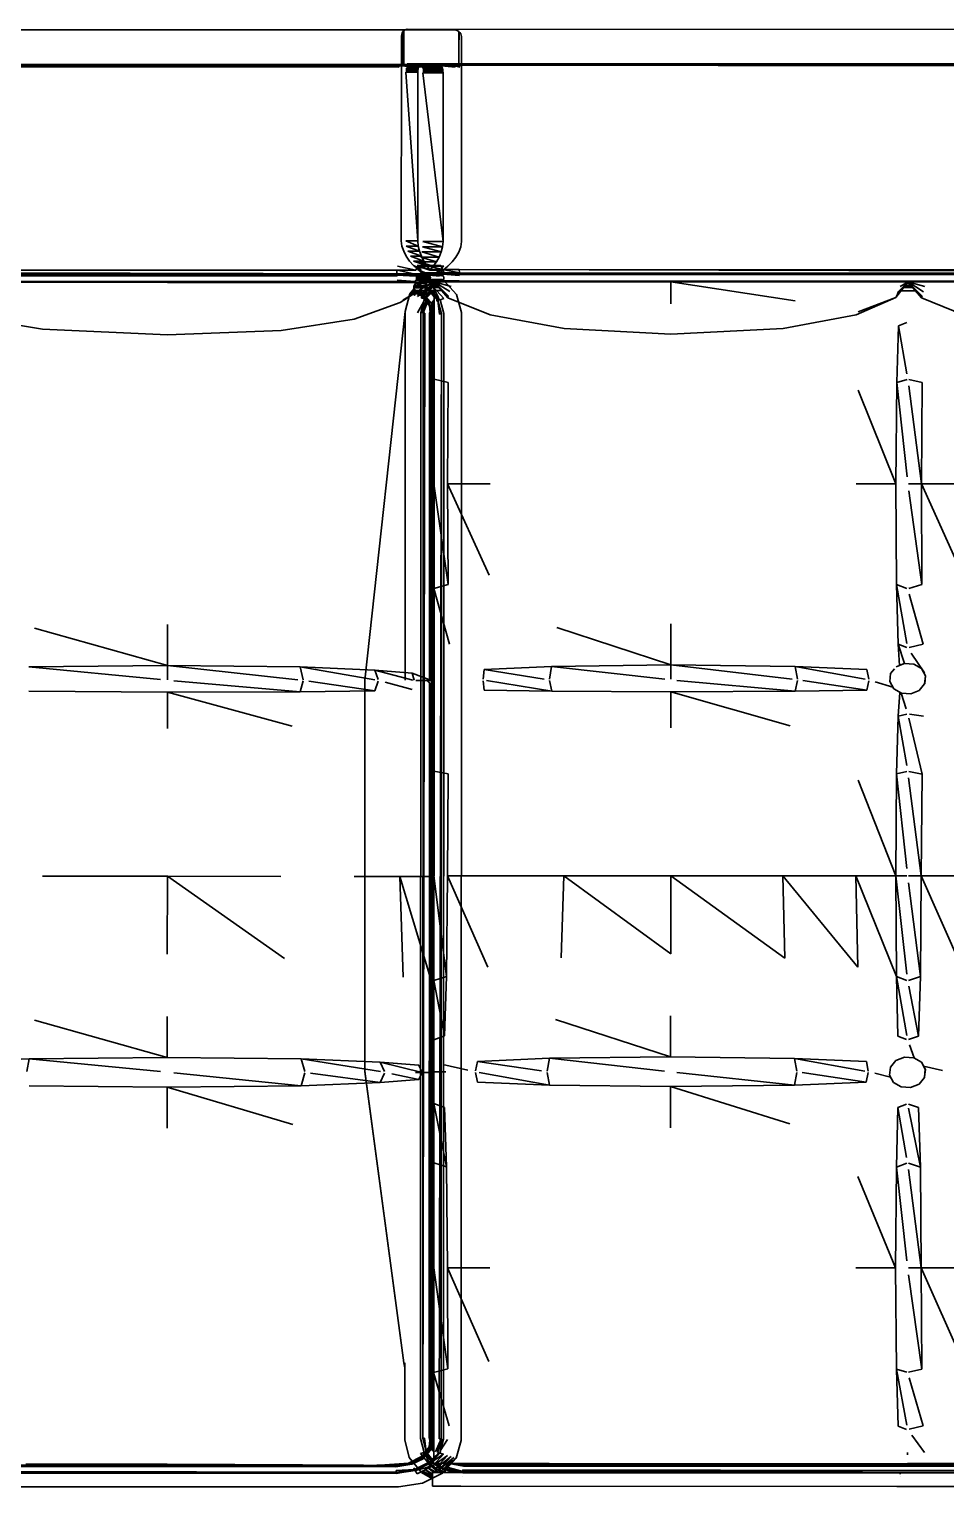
# Model space of a CAD drawing. Header units: millimetres. Extents: x 233224 to 234067, y -13631 to -11613.
# Drawn here: x 233702.5 to 233750, y -13145.6 to -13070.1 of the extents above; entities that cross this region are included whole.
import ezdxf

# ---------------------------------------------------------------- set-up
doc = ezdxf.new("R2010")
doc.units = ezdxf.units.MM
doc.header["$MEASUREMENT"] = 0
doc.layers.add('A_FLOR_PATT', color=7, linetype='Continuous')
doc.layers.add('A_FLOR_PATT_Pen_No__7', color=7, linetype='Continuous', lineweight=35)

# ---------------------------------------------------------------- blocks, each defined once
blk = doc.blocks.new('loca_2')
at = {"layer": 'A_FLOR_PATT_Pen_No__7', "linetype": 'Continuous'}
for p, q in [((-411.33, 560.89), (-419.08, 553.83)), ((-418.9, 553.59), (-411.33, 560.89)), ((-418.9, 553.59), (-411.23, 560.55)), ((-418.36, 552.87), (-411.23, 560.55)), ((-418.36, 552.87), (-410.94, 559.63)), ((-417.57, 551.76), (-410.94, 559.63)), ((-411.33, 560.89), (-402.12, 563.4)), ((182.34, 563.4), (-402.12, 563.4)), ((191.56, 560.89), (182.34, 563.4)), ((199.15, 553.97), (191.56, 560.89)), ((208.52, 558.62), (210.99, 560.55)), ((210.99, 560.55), (213.61, 562.05)), ((213.61, 562.05), (216.3, 563.02)), ((216.3, 563.02), (219.02, 563.4)), ((219.02, 563.4), (306.49, 563.4)), ((316.77, 563.4), (306.49, 563.4)), ((309.42, 562.53), (310, 559.54)), ((310, 561.95), (309.42, 562.53)), ((309.42, 560.07), (310, 559.54)), ((309.42, 560.07), (310, 552.77)), ((320.18, 562), (310, 561.95)), ((310, 561.95), (310, 559.54)), ((320.25, 561.95), (310, 561.95)), ((310, 559.54), (310, 552.77)), ((323.38, 563.4), (316.77, 563.4)), ((326.71, 562.1), (320.18, 562)), ((326.85, 561.95), (320.18, 562)), ((320.18, 562), (320.25, 561.95)), ((320.25, 561.95), (326.85, 561.95)), ((324.42, 563.4), (323.38, 563.4)), ((325.2, 563.36), (324.42, 563.4)), ((325.99, 563.21), (325.2, 563.36)), ((326.71, 562.97), (325.99, 563.21)), ((327.35, 562.53), (326.71, 562.97)), ((326.71, 562.1), (327.71, 562.14)), ((327.93, 561.95), (326.85, 561.95)), ((327.35, 562.53), (327.71, 562.14)), ((327.93, 561.95), (327.71, 562.14)), ((328.36, 561.08), (327.93, 561.95)), ((328.68, 560.02), (328.36, 561.08)), ((328.68, -562.24), (328.68, 560.02)), ((-424.32, 543.4), (-419.08, 553.83)), ((-418.9, 553.59), (-419.08, 553.83)), ((-418.36, 552.87), (-418.9, 553.59)), ((-417.57, 551.76), (-418.36, 552.87)), ((-417.57, 551.76), (-410.51, 558.19)), ((-416.53, 550.4), (-417.57, 551.76)), ((-416.53, 550.4), (-410.51, 558.19)), ((-416.53, 550.4), (-409.93, 556.4)), ((-415.35, 548.76), (-409.93, 556.4)), ((-415.35, 548.76), (-409.29, 554.27)), ((-414.24, 547.31), (-408.68, 552.33)), ((-414.21, 547.26), (-408.68, 552.33)), ((-414.21, 547.26), (-408.68, 552.29)), ((-414.02, 546.97), (-408.68, 552.29)), ((-414.02, 546.97), (-408.57, 551.95)), ((-413.59, 546.44), (-408.57, 551.95)), ((-413.25, 548.2), (-409.29, 554.27)), ((-408.68, 552.33), (-409.29, 554.27)), ((-401.44, 554.31), (-408.68, 552.33)), ((-408.32, 551.23), (-408.57, 551.95)), ((-408.32, 551.23), (-401.4, 553.88)), ((-408.32, 551.23), (-401.37, 553.11)), ((-408.04, 550.21), (-401.37, 553.11)), ((-407.52, 552.65), (-401.61, 556.35)), ((181.66, 554.31), (-401.44, 554.31)), ((-401.37, 553.11), (181.55, 553.11)), ((-401.29, 552.05), (-401.37, 553.11)), ((-401.29, 552.05), (181.55, 553.11)), ((181.55, 553.11), (181.48, 552.05)), ((181.48, 552.05), (188.54, 551.23)), ((181.55, 553.11), (188.54, 551.23)), ((188.9, 552.33), (181.66, 554.31)), ((188.54, 551.23), (188.76, 551.95)), ((188.76, 551.95), (194.21, 546.97)), ((188.9, 552.33), (189.48, 554.27)), ((194.42, 547.31), (188.9, 552.33)), ((189.48, 554.27), (195.53, 548.76)), ((189.81, 551.51), (195.53, 548.76)), ((196.76, 550.4), (197.76, 551.76)), ((197.76, 551.76), (197.94, 551.99)), ((197.76, 551.76), (197.94, 551.49)), ((197.76, 551.76), (197.94, 551.41)), ((198.26, 553.11), (197.94, 552.05)), ((197.94, 550.21), (197.94, 552.05)), ((197.94, 552.05), (198.26, 551.23)), ((198.26, 553.11), (198.98, 553.88)), ((198.26, 553.11), (198.26, 551.23)), ((198.26, 551.23), (198.98, 551.95)), ((198.98, 553.88), (199.69, 554.27)), ((198.98, 551.95), (198.98, 546.97)), ((199.69, 554.27), (200.42, 554.31)), ((200.42, 554.31), (201.1, 554.03)), ((201.1, 554.03), (201.67, 551.46)), ((201.67, 553.4), (201.1, 554.03)), ((201.1, 552.05), (201.67, 551.46)), ((201.1, 552.05), (201.67, 546.63)), ((201.67, 553.4), (202.1, 552.53)), ((201.67, 553.4), (201.67, 551.46)), ((201.67, 551.46), (201.67, 546.63)), ((202.1, 552.53), (202.35, 549.58)), ((202.1, 552.53), (202.37, 551.41)), ((202.35, 551.37), (202.1, 552.53)), ((204.14, 553.93), (202.35, 551.37)), ((202.35, 551.37), (204.14, 551.99)), ((202.35, 549.58), (204.14, 551.99)), ((202.35, 551.37), (202.35, 549.58)), ((204.14, 553.93), (206.22, 556.35)), ((204.14, 551.99), (206.22, 554.27)), ((204.14, 553.93), (204.14, 551.99)), ((204.14, 551.99), (206.22, 548.76)), ((204.14, 551.99), (204.14, 547.02)), ((206.22, 556.35), (208.52, 558.62)), ((206.22, 554.27), (206.22, 548.76)), ((208.52, 550.4), (210.99, 551.76)), ((210.99, 551.76), (213.61, 552.87)), ((210.99, 551.76), (213.61, 542.87)), ((210.99, 551.76), (210.99, 542.29)), ((213.61, 552.87), (216.3, 553.59)), ((213.61, 552.87), (216.3, 543.25)), ((213.61, 552.87), (213.61, 542.87)), ((216.3, 553.59), (219.02, 553.83)), ((216.3, 553.59), (219.02, 543.4)), ((216.3, 553.59), (216.3, 543.25)), ((219.02, 553.83), (306.49, 553.83)), ((219.02, 553.83), (306.49, 543.4)), ((219.02, 553.83), (219.02, 543.4)), ((306.49, 553.83), (307.27, 553.78)), ((306.49, 553.83), (307.27, 543.4)), ((306.49, 553.83), (306.49, 543.4)), ((307.27, 553.78), (308.06, 553.69)), ((307.27, 553.78), (308.06, 543.35)), ((307.27, 553.78), (307.27, 543.4)), ((308.06, 553.69), (308.78, 553.55)), ((308.06, 553.69), (308.78, 543.21)), ((308.06, 553.69), (308.06, 543.35)), ((308.78, 553.55), (309.42, 553.25)), ((308.78, 553.55), (309.42, 543.06)), ((308.78, 553.55), (308.78, 543.21)), ((309.42, 553.25), (310, 552.77)), ((309.42, 553.25), (310, 542.82)), ((309.42, 553.25), (309.42, 543.06)), ((310, 552.77), (310, 542.82)), ((310.75, 557.7), (310.75, 551.37)), ((310.75, 551.37), (310.75, 542.04)), ((-415.35, 548.76), (-419.44, 540.64)), ((-419.4, 540.64), (-415.35, 548.76)), ((-417.68, 539.63), (-414.02, 546.97)), ((-417.67, 539.87), (-415.35, 548.76)), ((-417.31, 540.47), (-414.03, 547)), ((-417.14, 539.33), (-414.02, 546.97)), ((-417.14, 539.33), (-413.59, 546.44)), ((-415.35, 548.76), (-416.53, 550.4)), ((-414.24, 547.31), (-415.35, 548.76)), ((-414.21, 547.26), (-414.24, 547.31)), ((-414.02, 546.97), (-414.21, 547.26)), ((-413.59, 546.44), (-414.02, 546.97)), ((-411.58, 543.69), (-407.25, 547.65)), ((-411.26, 543.3), (-407.25, 547.65)), ((-411.26, 543.3), (-407.07, 547.12)), ((-411.09, 543.06), (-407.07, 547.12)), ((-411.09, 543.06), (-406.96, 546.78)), ((-411.05, 543.01), (-406.96, 546.78)), ((-411.05, 543.01), (-406.96, 546.73)), ((-410.29, 543.3), (-405.49, 546.78)), ((-408.3, 544.74), (-406.96, 546.73)), ((-407.25, 547.65), (-401.08, 549.34)), ((-407.07, 547.12), (-407.25, 547.65)), ((-407.07, 547.12), (-401.08, 549.34)), ((-406.96, 546.73), (-401.01, 548.38)), ((-406.7, 545.91), (-406.96, 546.73)), ((-405.49, 546.78), (-394.09, 548.08)), ((-403.42, 547.01), (-401.01, 548.38)), ((-401.08, 549.34), (181.3, 549.34)), ((-401.05, 548.76), (-401.08, 549.34)), ((-401.05, 548.76), (181.3, 549.34)), ((-401.01, 548.38), (181.23, 548.38)), ((-400.93, 547.3), (-401.01, 548.38)), ((-394.09, 548.08), (-366.48, 548.13)), ((-366.48, 548.13), (-312.97, 547.94)), ((-312.97, 547.94), (-258.5, 547.94)), ((-258.5, 547.94), (-227.88, 547.94)), ((-227.88, 547.94), (-214.43, 547.94)), ((-214.43, 547.94), (-211.42, 547.94)), ((-211.42, 547.94), (-208.45, 547.94)), ((-211.42, 547.94), (-211.42, 543.16)), ((-208.45, 547.94), (-195, 547.94)), ((-195, 547.94), (-164.38, 547.94)), ((-109.91, 531.56), (-164.38, 547.94)), ((-164.38, 547.94), (-109.91, 547.94)), ((-109.91, 547.94), (-55.4, 547.89)), ((-109.91, 547.94), (-109.91, 531.56)), ((-55.4, 547.89), (-25.82, 547.89)), ((-25.82, 547.89), (-12.84, 547.89)), ((-12.84, 547.89), (-8.35, 547.89)), ((-8.35, 539.79), (-8.35, 547.89)), ((-4.62, 537.84), (-8.35, 547.89)), ((-8.35, 547.89), (-5.38, 547.89)), ((-5.38, 547.89), (8.07, 547.89)), ((5.44, 547.89), (181.23, 548.38)), ((8.07, 547.89), (38.69, 547.94)), ((38.69, 547.94), (93.16, 547.94)), ((93.16, 547.94), (146.66, 548.13)), ((146.66, 548.13), (174.27, 548.08)), ((174.27, 548.08), (185.68, 546.78)), ((181.23, 548.38), (181.13, 547.3)), ((181.3, 549.34), (181.23, 548.76)), ((181.23, 548.76), (187.43, 547.65)), ((181.23, 548.38), (187.14, 546.73)), ((181.3, 549.34), (187.43, 547.65)), ((185.68, 546.78), (190.52, 543.3)), ((185.73, 546.74), (187.14, 546.73)), ((186.9, 545.9), (187.14, 546.73)), ((187.14, 546.73), (191.27, 543.01)), ((187.26, 547.12), (187.43, 547.65)), ((187.26, 547.12), (191.77, 543.69)), ((187.4, 531.56), (195.39, 544.11)), ((187.43, 547.65), (191.77, 543.69)), ((188.22, 550.21), (188.54, 551.23)), ((188.54, 551.23), (194.21, 546.97)), ((188.54, 551.23), (193.82, 546.44)), ((197.83, 548.13), (188.65, 533.01)), ((193.82, 546.44), (194.21, 546.97)), ((193.82, 546.44), (195.31, 543.97)), ((194.21, 546.97), (194.42, 547.26)), ((194.21, 546.97), (195.6, 544.46)), ((194.21, 546.97), (195.54, 544.35)), ((194.42, 547.31), (195.74, 544.69)), ((194.42, 547.26), (194.42, 547.31)), ((194.42, 547.26), (195.73, 544.67)), ((194.42, 547.26), (195.73, 544.66)), ((194.44, 547.28), (195.53, 548.76)), ((195.04, 546.08), (195.94, 545.01)), ((195.53, 548.76), (196.76, 550.4)), ((195.53, 548.76), (197.04, 546.82)), ((195.53, 548.76), (196.75, 546.35)), ((196.76, 550.4), (197.94, 548.74)), ((196.76, 550.4), (197.94, 548.02)), ((197.83, 548.13), (197.83, 548.08)), ((197.83, 548.08), (197.83, 546.78)), ((197.83, 539.82), (197.83, 546.78)), ((197.83, 545.81), (197.94, 545.67)), ((197.83, 544.2), (197.94, 543.99)), ((197.94, 550.21), (198.26, 551.23)), ((197.94, 545.67), (197.94, 550.21)), ((197.94, 538.91), (197.94, 545.67)), ((198.26, 551.23), (198.98, 546.97)), ((198.26, 551.23), (198.26, 546.44)), ((198.26, 546.44), (198.98, 546.97)), ((198.26, 546.44), (198.98, 539.68)), ((198.98, 546.97), (199.69, 547.26)), ((198.98, 546.97), (199.69, 539.82)), ((198.98, 546.97), (198.98, 539.68)), ((199.69, 547.26), (200.42, 547.31)), ((199.69, 547.26), (200.42, 539.82)), ((199.69, 547.26), (199.69, 539.82)), ((200.42, 547.31), (201.1, 547.07)), ((200.42, 547.31), (201.1, 539.72)), ((200.42, 547.31), (200.42, 539.82)), ((201.1, 547.07), (201.67, 546.63)), ((201.1, 547.07), (201.67, 539.49)), ((201.1, 547.07), (201.1, 539.72)), ((201.67, 546.63), (201.67, 539.49)), ((202.1, 550.65), (202.35, 549.58)), ((202.1, 550.65), (202.35, 545.19)), ((202.1, 546.01), (202.35, 545.19)), ((202.1, 546.01), (202.35, 538.66)), ((202.35, 549.58), (202.35, 545.19)), ((202.35, 545.19), (202.35, 538.66)), ((204.14, 547.02), (206.22, 548.76)), ((204.14, 547.02), (206.22, 540.64)), ((206.22, 548.76), (208.52, 550.4)), ((206.22, 548.76), (208.52, 541.51)), ((206.22, 548.76), (206.22, 540.64)), ((208.52, 550.4), (210.99, 542.29)), ((208.52, 550.4), (208.52, 541.51)), ((-426.18, 530.97), (-424.32, 543.4)), ((-419.44, 540.64), (-417.72, 539.68)), ((-417.72, 539.68), (-419.4, 540.64)), ((-417.37, 539.45), (-419.22, 530.01)), ((-418.93, 531.47), (-417.72, 539.68)), ((-418.76, 529.96), (-417.37, 539.45)), ((-418.54, 529.96), (-417.14, 539.33)), ((-416.93, 541.14), (-417.75, 539.72)), ((-417.75, 539.72), (-417.67, 539.67)), ((-417.75, 529.82), (-417.14, 539.33)), ((-417.72, 539.68), (-417.71, 539.7)), ((-417.64, 538.05), (-417.72, 539.68)), ((-417.67, 539.65), (-417.72, 539.68)), ((-417.14, 539.33), (-417.68, 539.63)), ((-416.39, 538.9), (-417.14, 539.33)), ((-415.74, 529.57), (-414.49, 537.84)), ((-415.32, 529.53), (-414.49, 537.84)), ((-415.03, 529.48), (-413.81, 537.45)), ((-414.49, 537.84), (-411.58, 543.69)), ((-414.09, 537.65), (-414.49, 537.84)), ((-414.09, 537.65), (-411.58, 543.69)), ((-413.95, 536.1), (-410.29, 543.3)), ((-413.82, 536.36), (-413.81, 537.45)), ((-413.81, 537.45), (-411.05, 543.01)), ((-413.38, 537.22), (-413.81, 537.45)), ((-411.76, 540.4), (-411.05, 543.01)), ((-411.26, 543.3), (-411.58, 543.69)), ((-411.09, 543.06), (-411.26, 543.3)), ((-411.05, 543.01), (-411.09, 543.06)), ((-410.69, 542.53), (-411.05, 543.01)), ((-216.77, 521.41), (-215.15, 541.37)), ((-215.15, 541.37), (-211.42, 543.16)), ((-212.18, 527.49), (-215.15, 541.37)), ((-211.42, 543.16), (-207.73, 541.37)), ((-211.42, 543.16), (-206.08, 521.41)), ((-211.42, 543.16), (-211.42, 539.79)), ((-207.73, 541.37), (-206.08, 521.41)), ((-9.29, 523.95), (-13.12, 537.84)), ((-8.17, 538.95), (-4.62, 537.84)), ((-8.15, 538.21), (-3.01, 518.56)), ((-4.62, 537.84), (-3.01, 518.56)), ((190.14, 543.57), (191.27, 543.01)), ((190.52, 543.3), (192.45, 539.49)), ((190.91, 542.54), (191.27, 543.01)), ((191.27, 543.06), (191.45, 543.3)), ((191.27, 543.06), (192.88, 540.17)), ((191.27, 543.06), (192.79, 540.03)), ((191.27, 543.01), (191.27, 543.06)), ((191.27, 543.01), (192.79, 540.02)), ((191.27, 543.01), (192.77, 539.99)), ((191.45, 543.3), (191.77, 543.69)), ((191.45, 543.3), (193.11, 540.52)), ((191.45, 543.3), (192.96, 540.29)), ((191.77, 543.69), (193.25, 540.75)), ((197.83, 542.77), (197.94, 542.64)), ((197.83, 540.53), (197.83, 540.52)), ((197.83, 540.52), (197.93, 540.34)), ((197.83, 540.46), (197.92, 540.29)), ((197.83, 540.4), (197.91, 540.26)), ((197.83, 539.82), (197.84, 539.81)), ((197.83, 536.1), (197.83, 539.81)), ((197.83, 539.78), (197.84, 539.81)), ((197.84, 539.82), (197.94, 540.4)), ((197.94, 538.91), (197.94, 538.9)), ((197.94, 529.83), (197.94, 538.9)), ((197.94, 538.9), (198.26, 529.96)), ((198.26, 539.33), (198.98, 539.68)), ((198.26, 539.33), (198.98, 530.01)), ((198.26, 539.33), (198.26, 529.96)), ((201.1, 539.72), (201.67, 539.49)), ((201.1, 539.72), (201.67, 529.96)), ((201.67, 539.49), (201.67, 529.96)), ((202.1, 539.1), (202.35, 538.66)), ((202.1, 539.1), (202.35, 529.77)), ((202.35, 538.66), (204.14, 530.01)), ((202.35, 538.66), (202.35, 529.77)), ((204.14, 539.68), (206.22, 540.64)), ((204.14, 539.68), (206.22, 530.25)), ((204.14, 539.68), (204.14, 530.01)), ((309.42, 543.06), (310, 542.82)), ((309.42, 543.06), (310, 530.83)), ((310, 542.82), (310, 530.83)), ((310.75, 542.04), (310.75, 530.64)), ((-426.18, 263.84), (-426.18, 530.97)), ((-419.22, 530.01), (-418.76, 529.96)), ((-418.76, 529.96), (-419.22, -529.96)), ((-418.83, 353.37), (-419.15, 530)), ((-419.15, 530), (-419.15, 265.93)), ((-418.76, 529.96), (-418.83, 529.97)), ((-418.76, -529.91), (-418.76, 529.96)), ((-417.75, -529.77), (-418.54, 529.96)), ((-417.75, 529.82), (-418.54, 529.96)), ((-415.74, -529.53), (-415.74, 529.57)), ((-415.32, -529.43), (-415.74, 529.57)), ((-415.32, 529.53), (-415.74, 529.57)), ((-415.06, 519.14), (-413.95, 536.1)), ((-415.03, 519.68), (-415.03, 529.48)), ((-415.02, 519.83), (-415.03, 529.48)), ((-414.39, 529.4), (-415.03, 529.48)), ((-162.15, 533.35), (-109.91, 531.56)), ((-109.91, 531.56), (-109.91, 507.83)), ((178.76, 507.83), (187.4, 531.56)), ((197.83, 536.1), (197.83, 519.14)), ((197.94, 529.82), (198.26, 529.96)), ((197.94, 529.83), (197.94, 529.82)), ((197.94, -529.63), (197.94, 529.82)), ((197.94, 529.82), (198.26, -532.19)), ((198.26, 529.96), (198.26, -532.19)), ((201.1, 530.01), (201.67, 529.96)), ((201.1, 530.01), (201.67, -532.19)), ((201.67, 529.96), (201.67, -532.19)), ((202.1, 529.87), (202.35, 529.77)), ((202.1, 529.87), (202.38, -532)), ((202.35, 529.77), (204.14, 530.01)), ((202.35, 529.77), (204.14, -532.23)), ((202.35, 529.77), (202.38, -532)), ((204.14, 530.01), (204.14, -532.23)), ((309.42, 530.88), (310, 530.83)), ((309.42, 530.88), (310, -533.06)), ((310, 530.83), (310, -533.06)), ((310.75, 530.64), (310.75, -531.77)), ((-218.38, 480.52), (-216.77, 521.41)), ((-211.86, 523.71), (-216.77, 521.41)), ((-211.82, 485.38), (-216.77, 521.41)), ((-211.06, 521.66), (-204.46, 480.52)), ((-210.99, 523.71), (-206.08, 521.41)), ((-206.08, 521.41), (-204.46, 480.52)), ((-414.85, 481.21), (-415.06, 519.14)), ((-14.27, 479.8), (-13.7, 518.56)), ((-8.77, 520.38), (-13.7, 518.56)), ((-8.75, 484.36), (-13.7, 518.56)), ((-1.4, 479.8), (-8.01, 518.5)), ((-7.94, 520.38), (-3.01, 518.56)), ((-3.01, 518.56), (-1.4, 479.8)), ((197.83, 519.14), (197.83, 481.21)), ((-415.03, -529.43), (-415.03, 512.81)), ((-414.45, -3.48), (-415, 508.81)), ((172.84, 469.95), (178.76, 507.83)), ((-414.53, 411.09), (-414.85, 481.21)), ((-219.13, 411.09), (-238.46, 476.23)), ((-218.38, 480.52), (-219.13, 411.09)), ((-211.76, 482.37), (-218.38, 480.52)), ((-211.76, 414.5), (-218.38, 480.52)), ((-204.46, 480.52), (-211.08, 482.37)), ((-203.75, 411.09), (-204.46, 480.52)), ((-14.27, 479.8), (-14.52, 411.09)), ((-8.64, 481.51), (-14.27, 479.8)), ((-8.64, 414.46), (-14.27, 479.8)), ((-8.03, 478.59), (-0.65, 411.09)), ((-1.4, 479.8), (-8.01, 481.51)), ((-0.65, 411.09), (-1.4, 479.8)), ((197.83, 481.21), (197.83, 411.09)), ((-152.47, 471.88), (-109.91, 411.09)), ((-109.91, 469.95), (-109.91, 411.09)), ((-14.52, 411.09), (-32.1, 475.79)), ((170.65, 411.09), (172.84, 469.95)), ((-414.53, 337.93), (-414.53, 411.09)), ((-240.43, 411.09), (-219.13, 411.09)), ((-219.13, 411.09), (-218.42, 339.52)), ((-204.46, 339.52), (-203.75, 411.09)), ((-203.75, 411.09), (-182.45, 411.09)), ((-203.75, 411.09), (-184.38, 342.32)), ((-150.28, 411.09), (-109.91, 411.09)), ((-109.91, 411.09), (-109.91, 346.38)), ((-33.24, 411.09), (-14.52, 411.09)), ((-14.52, 411.09), (-14.02, 339.28)), ((-8.03, 411.09), (-0.65, 411.09)), ((-1.4, 339.28), (-0.65, 411.09)), ((-0.65, 411.09), (20.62, 411.09)), ((-0.65, 411.09), (18.72, 342.18)), ((173.52, 346.38), (170.65, 411.09)), ((197.83, 411.09), (197.83, 337.93)), ((-211.08, 407.56), (-204.46, 339.52)), ((-8.01, 407.54), (-1.4, 339.28)), ((180.51, 304.2), (173.52, 346.38)), ((-211.08, 338.28), (-204.46, 339.52)), ((-204.46, 339.52), (-206.05, 298.05))]:
    blk.add_line(p, q, dxfattribs=at)
blk.add_point((-417.71, 539.7), dxfattribs=at)
blk = doc.blocks.new('loca_3')
at = {"layer": 'A_FLOR_PATT_Pen_No__7', "linetype": 'Continuous'}
for p, q in [((328.7, -504.46), (328.7, 502.47)), ((309.44, 476.32), (310.02, -478.27)), ((310.02, 476.28), (310.02, -478.27)), ((310.77, 476.11), (310.77, -477.11)), ((-418.78, 475.49), (-419.25, -475.49)), ((-418.78, -475.45), (-418.78, 475.49)), ((-417.78, -475.32), (-418.56, 475.49)), ((-415.77, -475.1), (-415.77, 475.15)), ((-415.34, -475.02), (-415.77, 475.15)), ((197.95, -475.2), (197.95, 475.37)), ((197.95, 475.37), (198.27, -477.49)), ((198.27, 475.49), (198.27, -477.49)), ((201.11, 475.54), (201.68, -477.49)), ((201.68, 475.49), (201.68, -477.49)), ((202.11, 475.41), (202.4, -477.32)), ((202.36, 475.32), (204.15, -477.53)), ((202.36, 475.32), (202.4, -477.32)), ((204.15, 475.54), (204.15, -477.53)), ((-415.05, -475.02), (-415.05, 460.11)), ((-426.2, -248.87), (-426.2, -8.84)), ((-419.17, -8.45), (-419.17, -247.96)), ((-312.99, -237.94), (-361.58, -216.4)), ((-312.99, -237.94), (-312.99, -215.83)), ((-157.28, -217), (-109.91, -237.94)), ((-109.91, -215.83), (-109.91, -237.94)), ((93.17, -237.94), (45.79, -216.4)), ((93.17, -215.83), (93.17, -237.94)), ((180.67, -215.83), (189.52, -237.94)), ((-414.33, -235.95), (-414.4, -219.52)), ((197.84, -219.52), (197.84, -235.95)), ((-210.66, -226.95), (-208.48, -236.71)), ((-414.4, -244.97), (-414.33, -235.95)), ((-399.73, -242.81), (-408.67, -236.17)), ((-396.65, -244.05), (-394.86, -236.91)), ((-369.99, -244.16), (-394.86, -236.91)), ((-365.46, -237.59), (-367.09, -244.45)), ((-316.67, -244.49), (-365.46, -237.59)), ((-312.99, -237.94), (-365.46, -237.59)), ((-312.99, -244.57), (-312.99, -237.94)), ((-262.02, -244.57), (-312.99, -237.94)), ((-260.81, -238.38), (-312.99, -237.94)), ((-258.78, -244.55), (-260.81, -238.38)), ((-260.81, -238.38), (-229.94, -239.38)), ((-230.29, -244.55), (-260.81, -238.38)), ((-228.19, -244.46), (-229.94, -239.38)), ((-219.58, -243.45), (-217.78, -239.03)), ((-217.78, -239.03), (-214.34, -236.25)), ((-214.34, -236.25), (-210.22, -235.82)), ((-214.34, -236.25), (-214.31, -236.22)), ((-214.14, -236.19), (-210.22, -235.82)), ((-214.06, -236.18), (-210.18, -235.78)), ((-210.22, -235.82), (-210.18, -235.78)), ((-210.22, -235.82), (-206.49, -237.86)), ((-210.18, -235.78), (-206.49, -237.86)), ((-210.18, -235.78), (-208.18, -236.87)), ((-206.49, -237.86), (-206.48, -237.85)), ((-206.49, -237.86), (-204.12, -241.8)), ((-205.05, -240.22), (-204.12, -241.8)), ((-197.52, -244.05), (-204.24, -241.59)), ((-194.71, -244.46), (-192.93, -239.38)), ((-192.93, -239.38), (-162.06, -238.38)), ((-167.07, -244.46), (-192.93, -239.38)), ((-162.06, -238.38), (-164.09, -244.55)), ((-109.91, -237.94), (-162.06, -238.38)), ((-162.06, -238.38), (-113.55, -244.55)), ((-57.13, -237.59), (-109.91, -237.94)), ((-59.04, -244.53), (-109.91, -237.94)), ((-109.91, -237.94), (-109.91, -244.57)), ((-55.76, -244.45), (-57.13, -237.59)), ((-28.21, -244.41), (-57.13, -237.59)), ((-26.15, -244.13), (-27.18, -236.91)), ((-15.63, -243.45), (-13.84, -239.03)), ((-13.84, -239.03), (-10.4, -236.25)), ((-11.51, -237.15), (-10.36, -236.21)), ((-10.4, -236.25), (-6.27, -235.82)), ((-10.4, -236.25), (-10.36, -236.21)), ((-10.36, -236.21), (-6.24, -235.78)), ((-10.36, -236.21), (-6.27, -235.82)), ((-6.27, -235.82), (-6.24, -235.78)), ((-6.27, -235.82), (-2.54, -237.86)), ((-6.24, -235.78), (-2.54, -237.86)), ((-6.24, -235.78), (-4.88, -236.51)), ((5.54, -243.21), (-4.7, -236.25)), ((-3.99, -237), (-2.51, -237.81)), ((-2.54, -237.86), (-2.51, -237.81)), ((-2.54, -237.86), (-0.22, -241.8)), ((-2.51, -237.81), (-0.22, -241.8)), ((-2.51, -237.81), (-0.18, -241.8)), ((8.37, -244.21), (10.08, -236.95)), ((35.99, -244.21), (10.08, -236.95)), ((40.99, -237.64), (38.99, -244.49)), ((89.52, -244.49), (40.99, -237.64)), ((93.17, -237.94), (40.99, -237.64)), ((145.66, -237.59), (93.17, -237.94)), ((144.04, -244.53), (93.17, -237.94)), ((93.17, -237.94), (93.17, -244.57)), ((147.3, -244.45), (145.66, -237.59)), ((190.46, -237.59), (189.52, -237.94)), ((197.23, -244.45), (189.52, -237.94)), ((189.52, -237.94), (197.23, -244.49)), ((197.23, -244.36), (190.46, -237.59)), ((192.71, -236.91), (197.82, -244.9)), ((193.29, -241.14), (193.29, -245.1)), ((195.44, -236.17), (197.84, -244.97)), ((197.84, -235.95), (197.84, -244.97)), ((-426.2, -248.87), (-426.2, -249.44)), ((-421, -248.39), (-421, -248.39)), ((-419.53, -248.65), (-419.46, -248.5)), ((-419.53, -248.91), (-419.53, -248.65)), ((-419.53, -248.65), (-419.46, -248.81)), ((-419.46, -249.07), (-419.53, -248.91)), ((-419.53, -248.91), (-419.46, -249)), ((-419.17, -247.96), (-419.17, -249.65)), ((-414.52, -265.13), (-414.47, -248.74)), ((-414.47, -248.74), (-414.4, -244.97)), ((-408.69, -244.93), (-409.92, -244.93)), ((-396.66, -245.48), (-394.93, -249.91)), ((-394.52, -245.37), (-365.49, -250.78)), ((-367.09, -245.38), (-365.49, -250.78)), ((-309.28, -245.42), (-260.81, -250.82)), ((-260.81, -250.82), (-258.78, -245.42)), ((-255.75, -245.51), (-229.94, -250)), ((-228.19, -245.51), (-229.94, -250)), ((-219.25, -248.31), (-219.58, -243.45)), ((-216.92, -252.29), (-219.25, -248.31)), ((-203.83, -246.66), (-205.63, -251.08)), ((-203.79, -246.66), (-205.63, -251.08)), ((-203.79, -246.66), (-204.32, -247.94)), ((-204.12, -241.8), (-203.83, -246.66)), ((-204.12, -241.8), (-203.79, -246.66)), ((-203.83, -246.66), (-203.79, -246.66)), ((-194.7, -245.51), (-192.93, -250)), ((-192.57, -245.42), (-162.06, -250.82)), ((-164.09, -245.42), (-162.06, -250.82)), ((-109.91, -251.17), (-160.79, -245.4)), ((-109.91, -245.4), (-109.91, -251.17)), ((-106.16, -245.42), (-57.09, -250.78)), ((-57.09, -250.78), (-55.76, -245.38)), ((-52.8, -245.47), (-27.14, -249.91)), ((-26.15, -245.42), (-27.14, -249.91)), ((-14.82, -249.14), (-27.14, -249.91)), ((-23.38, -245.78), (-15.27, -248.38)), ((-15.31, -248.31), (-15.63, -243.45)), ((-12.98, -252.29), (-15.31, -248.31)), ((0.11, -246.66), (-1.67, -251.05)), ((-0.26, -247.64), (-0.8, -248.93)), ((0.14, -246.66), (-0.26, -247.64)), ((-0.22, -241.8), (0.11, -246.66)), ((-0.22, -241.8), (-0.18, -241.8)), ((-0.18, -241.8), (0.11, -246.66)), ((-0.18, -241.8), (0.14, -246.66)), ((0.1, -246.76), (10.15, -249.95)), ((0.11, -246.66), (0.14, -246.66)), ((8.37, -245.51), (10.15, -249.95)), ((10.51, -245.42), (41.02, -250.82)), ((38.99, -245.42), (41.02, -250.82)), ((96.91, -245.42), (145.66, -250.78)), ((145.66, -250.78), (147.3, -245.38)), ((150.25, -245.47), (175.1, -249.91)), ((176.83, -245.48), (175.1, -249.91)), ((189.7, -251.17), (196.9, -245.72)), ((190.6, -250.78), (197.23, -245.46)), ((197.23, -245.53), (192.79, -249.91)), ((193.27, -248.47), (193.29, -245.1)), ((194.87, -246.66), (194.85, -247.27)), ((194.9, -242.51), (194.87, -246.66)), ((195.58, -243.09), (194.87, -246.66)), ((194.87, -246.66), (195.66, -246.66)), ((195.44, -249.05), (197.84, -244.94)), ((195.82, -243.29), (195.8, -246.56)), ((196.43, -243.81), (195.83, -246.54)), ((197.17, -245.51), (197.18, -244.44)), ((197.17, -245.51), (197.23, -245.46)), ((197.23, -245.97), (197.23, -243.97)), ((197.84, -248.74), (197.84, -244.97)), ((197.84, -248.74), (197.84, -265.13)), ((-426.2, -249.44), (-426.2, -250.52)), ((-426.2, -476.36), (-426.2, -250.52)), ((-419.17, -249.65), (-419.18, -249.64)), ((-419.17, -249.87), (-419.18, -249.87)), ((-419.17, -249.65), (-419.17, -249.87)), ((-419.17, -249.87), (-419.17, -331.04)), ((-365.49, -250.78), (-394.93, -249.91)), ((-365.49, -250.78), (-312.99, -251.17)), ((-312.99, -251.17), (-260.81, -250.82)), ((-312.99, -271.81), (-312.99, -251.17)), ((-312.99, -251.17), (-265.62, -270.81)), ((-229.94, -250), (-260.81, -250.82)), ((-213.19, -254.33), (-216.92, -252.29)), ((-212.21, -262), (-214.12, -253.83)), ((-209.06, -253.9), (-213.19, -254.33)), ((-205.63, -251.08), (-209.06, -253.9)), ((-208.99, -253.85), (-209.06, -253.9)), ((-208.95, -253.82), (-208.99, -253.85)), ((-162.06, -250.82), (-192.93, -250)), ((-162.06, -250.82), (-109.91, -251.17)), ((-162.06, -250.82), (-109.91, -271.81)), ((-109.91, -251.17), (-57.09, -250.78)), ((-109.91, -251.17), (-60.28, -270.76)), ((-109.91, -251.17), (-109.91, -271.81)), ((-27.14, -249.91), (-57.09, -250.78)), ((-9.25, -254.33), (-12.98, -252.29)), ((-9.38, -261.8), (-12.08, -252.78)), ((-5.13, -253.9), (-9.25, -254.33)), ((-2.59, -251.82), (-5.13, -253.9)), ((10.15, -249.95), (-0.97, -249.33)), ((41.02, -250.82), (10.15, -249.95)), ((41.02, -250.82), (93.17, -251.17)), ((93.17, -251.17), (145.66, -250.78)), ((93.17, -251.17), (141.79, -270.76)), ((93.17, -251.17), (93.17, -271.81)), ((175.1, -249.91), (145.66, -250.78)), ((189.7, -251.17), (180.77, -271.81)), ((189.7, -251.17), (182.28, -270.76)), ((189.7, -251.17), (190.6, -250.78)), ((192.79, -249.91), (190.6, -250.78)), ((-418.13, -475.36), (-417.95, -268.22)), ((-414.52, -302.15), (-414.52, -265.13)), ((-218.43, -303.54), (-216.81, -266.39)), ((-211.86, -265.43), (-216.81, -266.39)), ((-211.86, -299.58), (-216.81, -266.39)), ((-211.09, -267.24), (-204.48, -303.54)), ((-211.02, -265.43), (-206.09, -266.39)), ((-206.09, -266.39), (-204.48, -303.54)), ((-157.28, -270.81), (-109.91, -309.7)), ((-109.91, -271.81), (-157.28, -270.81)), ((-109.91, -271.81), (-109.91, -309.7)), ((-14.27, -303.32), (-13.74, -266.12)), ((-8.81, -265.21), (-13.74, -266.12)), ((-8.78, -299.32), (-13.74, -266.12)), ((-8.04, -267.02), (-1.4, -303.32)), ((-7.97, -265.21), (-2.98, -266.17)), ((-2.98, -266.17), (-1.4, -303.32)), ((173.6, -309.7), (180.77, -271.81)), ((197.84, -265.13), (197.84, -302.15)), ((-414.55, -367.8), (-414.52, -302.15)), ((-219.15, -367.8), (-238.47, -306.06)), ((-218.43, -303.54), (-219.15, -367.8)), ((-211.78, -302.47), (-218.43, -303.54)), ((-211.78, -364.59), (-218.43, -303.54)), ((-204.48, -303.54), (-211.09, -302.47)), ((-203.76, -367.8), (-204.48, -303.54)), ((-152.48, -308.57), (-109.91, -367.8)), ((-109.91, -309.7), (-152.48, -308.57)), ((-14.56, -367.8), (-32.13, -305.92)), ((-14.27, -303.32), (-14.56, -367.8)), ((-8.65, -302.21), (-14.27, -303.32)), ((-8.65, -364.59), (-14.27, -303.32)), ((-0.65, -367.8), (-8.03, -304.94)), ((-1.4, -303.32), (-8.01, -302.21)), ((-0.65, -367.8), (-1.4, -303.32)), ((187.98, -303.32), (197.84, -367.8)), ((197.84, -302.15), (197.84, -367.8)), ((-109.91, -309.7), (-109.91, -367.8)), ((170.66, -367.8), (173.6, -309.7)), ((-414.47, -430.71), (-414.55, -367.8)), ((-219.15, -367.8), (-240.44, -367.8)), ((-219.15, -367.8), (-218.43, -430.49)), ((-204.48, -430.49), (-203.76, -367.8)), ((-203.76, -367.8), (-184.39, -427.5)), ((-182.46, -367.8), (-203.76, -367.8)), ((-109.91, -423.12), (-150.29, -367.8)), ((-109.91, -367.8), (-150.29, -367.8)), ((-109.91, -367.8), (-109.91, -423.12)), ((-14.56, -367.8), (-33.28, -367.8)), ((-14.56, -367.8), (-14.31, -429.49)), ((-0.65, -367.8), (-8.03, -367.8)), ((-1.43, -429.54), (-0.65, -367.8)), ((-0.65, -367.8), (18.68, -426.93)), ((20.62, -367.8), (-0.65, -367.8)), ((173.57, -423.12), (170.66, -367.8)), ((197.84, -367.8), (186.37, -367.8)), ((197.84, -367.8), (197.84, -430.71)), ((-211.09, -370.89), (-204.48, -430.49)), ((-8.01, -370.84), (-1.43, -429.54)), ((-152.48, -424.51), (-109.91, -423.12)), ((-109.91, -423.12), (-109.91, -461.37)), ((-13.81, -464.44), (-14.31, -429.49)), ((-14.31, -429.49), (-8.68, -430.64)), ((-8.79, -463.32), (-14.31, -429.49)), ((-8.05, -430.65), (-1.43, -429.54)), ((-1.43, -429.54), (-3.08, -464.48)), ((180.67, -461.37), (173.57, -423.12)), ((-414.4, -465.09), (-414.47, -430.71)), ((-216.81, -467.82), (-218.43, -430.49)), ((-218.43, -430.49), (-211.78, -431.77)), ((-211.8, -467.02), (-218.43, -430.49)), ((-211.09, -431.77), (-204.48, -430.49)), ((-211.02, -434.63), (-206.09, -467.82)), ((-204.48, -430.49), (-206.09, -467.82)), ((-7.98, -433.33), (-3.08, -464.48)), ((197.84, -430.71), (197.84, -465.09)), ((-414.33, -481.48), (-414.4, -465.09)), ((-312.99, -483.47), (-361.58, -461.93)), ((-312.99, -483.47), (-312.99, -461.37)), ((-211.88, -468.94), (-216.81, -467.82)), ((-210.99, -468.94), (-206.09, -467.82)), ((-109.91, -483.47), (-157.28, -462.57)), ((-109.91, -461.37), (-109.91, -483.47)), ((-8.92, -465.04), (-13.81, -464.44)), ((-8.07, -465.04), (-3.08, -464.48)), ((93.17, -483.47), (45.79, -461.93)), ((93.17, -461.37), (93.17, -483.47)), ((180.67, -461.37), (189.52, -483.47)), ((197.84, -465.09), (197.84, -481.48)), ((-421, -475.72), (-421, -475.71)), ((-419.25, -475.49), (-418.78, -475.45)), ((-418.86, -475.46), (-419.17, -475.49)), ((-417.86, -483.46), (-419.17, -475.49)), ((-418.62, -476.82), (-419.17, -475.49)), ((-419.17, -475.49), (-419.17, -489.41)), ((-417.38, -483.95), (-418.78, -475.45)), ((-418.78, -475.45), (-417.78, -484.17)), ((-418.56, -475.41), (-417.78, -475.32)), ((-417.17, -483.86), (-418.56, -475.41)), ((-416.41, -483.47), (-418.56, -475.41)), ((-415.34, -475.02), (-415.77, -475.1)), ((-414.52, -482.52), (-415.77, -475.1)), ((-414.33, -481.35), (-415.77, -475.1)), ((-414.36, -474.92), (-415.05, -475.02)), ((-414.35, -479.17), (-415.05, -475.02)), ((-414.35, -477.04), (-415.05, -475.02)), ((-210.56, -472.91), (-207.67, -485.86)), ((197.95, -475.2), (197.95, -477.41)), ((-426.2, -476.36), (-426.2, -489.41)), ((-417.79, -484.04), (-419.17, -480.45)), ((-414.34, -482.43), (-414.52, -482.52)), ((-414.35, -482.83), (-414.52, -482.52)), ((-414.35, -482.78), (-414.52, -482.52)), ((-414.4, -490.54), (-414.33, -481.48)), ((-367.21, -490.54), (-394.86, -482.43)), ((-365.46, -483.17), (-367.21, -490.54)), ((-312.99, -490.54), (-365.46, -483.17)), ((-312.99, -483.47), (-365.46, -483.17)), ((-57.13, -483.17), (-109.91, -483.47)), ((-55.66, -490.54), (-57.13, -483.17)), ((38.84, -490.54), (10.08, -482.48)), ((40.99, -483.17), (38.84, -490.54)), ((93.17, -490.54), (40.99, -483.17)), ((93.17, -483.47), (40.99, -483.17)), ((145.66, -483.17), (93.17, -483.47)), ((147.43, -490.54), (145.66, -483.17)), ((190.46, -483.17), (189.52, -483.47)), ((197.8, -490.5), (190.46, -483.17)), ((192.71, -482.43), (197.8, -490.39)), ((195.44, -481.74), (197.84, -490.54)), ((197.84, -481.48), (197.84, -490.54)), ((197.95, -477.41), (198.27, -477.49)), ((197.95, -485.53), (197.95, -477.41)), ((197.95, -477.41), (198.27, -485.9)), ((198.27, -477.49), (198.27, -485.9)), ((201.11, -477.58), (201.68, -477.49)), ((201.11, -477.58), (201.68, -486.03)), ((201.68, -477.49), (201.68, -486.03)), ((202.11, -477.45), (202.4, -477.32)), ((202.11, -477.45), (202.4, -485.3)), ((202.4, -477.32), (204.15, -477.53)), ((202.4, -477.32), (204.15, -486.21)), ((202.4, -477.32), (202.4, -485.3)), ((204.15, -477.53), (204.15, -486.21)), ((309.44, -478.31), (310.02, -478.27)), ((309.44, -478.31), (310.02, -489.03)), ((310.02, -478.27), (310.02, -489.03)), ((310.77, -477.11), (310.77, -478.09)), ((310.77, -478.09), (310.77, -478.1)), ((310.77, -478.1), (310.77, -488.33)), ((-426.2, -489.41), (-426.2, -491.11)), ((-417.77, -484.18), (-419.17, -484.89)), ((-419.17, -484.91), (-417.99, -484.3)), ((-414.92, -489.83), (-419.17, -485.3)), ((-415.37, -492.32), (-419.17, -485.49)), ((-419.17, -485.55), (-415.37, -492.32)), ((-415.37, -492.32), (-419.17, -487.93)), ((-416.55, -493.79), (-419.17, -489.09)), ((-419.17, -489.41), (-419.17, -491.11)), ((-416.55, -493.79), (-419.17, -490.51)), ((-417.99, -484.3), (-417.77, -484.18)), ((-414.26, -491.02), (-417.99, -484.3)), ((-414.23, -490.97), (-417.99, -484.3)), ((-417.99, -484.3), (-414.4, -490.14)), ((-417.78, -484.17), (-417.71, -484.13)), ((-414.93, -489.29), (-417.78, -484.17)), ((-417.78, -484.17), (-416.28, -487.07)), ((-417.71, -484.13), (-417.17, -483.86)), ((-414.4, -490.08), (-417.71, -484.13)), ((-414.39, -489.08), (-417.71, -484.13)), ((-417.66, -484.1), (-417.38, -483.95)), ((-417.38, -483.96), (-417.38, -483.95)), ((-416.4, -490.48), (-416.4, -490.48)), ((-416.39, -490.49), (-416.4, -490.49)), ((-414.4, -490.13), (-414.62, -489.68)), ((-409.92, -490.45), (-414.4, -490.54)), ((-414.05, -490.72), (-414.23, -490.97)), ((-414.16, -490.53), (-414.05, -490.72)), ((-414.05, -490.72), (-414.15, -490.53)), ((-413.88, -490.53), (-414.05, -490.72)), ((-408.59, -495.18), (-414.05, -490.72)), ((-408.35, -494.49), (-414.05, -490.72)), ((-408.35, -494.49), (-413.26, -490.52)), ((-396.87, -490.45), (-409.92, -490.45)), ((-407.27, -491.32), (-408.33, -490.45)), ((-407.09, -490.8), (-407.61, -490.45)), ((-407.09, -490.8), (-407.27, -491.32)), ((-406.98, -490.5), (-407.04, -490.45)), ((-406.97, -490.45), (-406.98, -490.5)), ((-401.03, -491.92), (-406.98, -490.5)), ((-400.92, -490.54), (-406.98, -490.5)), ((-400.92, -490.54), (-401.03, -491.92)), ((-367.21, -490.54), (-396.87, -490.45)), ((-312.99, -490.54), (-367.21, -490.54)), ((-260.81, -483.95), (-312.99, -483.47)), ((-258.63, -490.54), (-312.99, -490.54)), ((-258.63, -490.54), (-260.81, -483.95)), ((-260.81, -483.95), (-229.94, -484.91)), ((-228, -490.54), (-260.81, -483.95)), ((-228, -490.54), (-258.63, -490.54)), ((-228, -490.54), (-229.94, -484.91)), ((-214.48, -490.54), (-228, -490.54)), ((-211.43, -490.54), (-214.48, -490.54)), ((-211.43, -484.28), (-211.43, -486.29)), ((-211.43, -486.29), (-211.43, -490.54)), ((-208.42, -490.54), (-211.43, -490.54)), ((-194.9, -490.54), (-208.42, -490.54)), ((-194.9, -490.54), (-192.93, -484.91)), ((-164.24, -490.54), (-194.9, -490.54)), ((-192.93, -484.91), (-162.06, -483.95)), ((-164.24, -490.54), (-192.93, -484.91)), ((-162.06, -483.95), (-164.24, -490.54)), ((-109.91, -490.54), (-164.24, -490.54)), ((-109.91, -483.47), (-162.06, -483.95)), ((-109.91, -490.54), (-162.06, -483.95)), ((-55.66, -490.54), (-109.91, -490.54)), ((-26.03, -490.45), (-55.66, -490.54)), ((-12.98, -490.45), (-26.03, -490.45)), ((-8.43, -494.27), (-12.98, -490.45)), ((-12.98, -490.45), (-8.5, -490.54)), ((-8.5, -490.54), (-8.43, -494.27)), ((-5.38, -490.54), (-8.5, -490.54)), ((181.1, -490.54), (-8.49, -490.99)), ((8.18, -490.54), (-5.38, -490.54)), ((38.84, -490.54), (8.18, -490.54)), ((93.17, -490.54), (38.84, -490.54)), ((147.43, -490.54), (93.17, -490.54)), ((177.04, -490.45), (147.43, -490.54)), ((190.1, -490.45), (177.04, -490.45)), ((181.1, -490.54), (181.24, -491.92)), ((184.19, -490.45), (181.24, -491.92)), ((187.16, -490.5), (181.24, -491.92)), ((187.27, -490.8), (181.31, -492.8)), ((187.14, -490.45), (187.16, -490.5)), ((187.21, -490.45), (187.16, -490.5)), ((187.18, -490.45), (187.16, -490.5)), ((187.3, -490.45), (187.19, -490.54)), ((187.7, -490.45), (187.27, -490.8)), ((187.65, -490.45), (187.27, -490.8)), ((187.27, -490.8), (187.44, -491.32)), ((188.5, -490.45), (187.44, -491.32)), ((188.32, -490.45), (187.44, -491.32)), ((189.52, -483.47), (197.8, -490.5)), ((197.46, -490.83), (189.7, -496.74)), ((193.28, -493.12), (190.1, -490.45)), ((190.1, -490.45), (193.29, -490.52)), ((190.6, -496.31), (197.4, -490.89)), ((197.82, -490.48), (192.79, -495.44)), ((193.29, -486.67), (193.29, -491.84)), ((194.9, -488.54), (194.88, -492.8)), ((194.9, -488.04), (194.9, -488.54)), ((195, -488.12), (194.9, -488.54)), ((194.9, -488.54), (195.46, -488.52)), ((195.77, -488.79), (195, -492.71)), ((197.82, -490.48), (195.44, -494.57)), ((195.83, -488.83), (195.81, -492.09)), ((196.65, -489.52), (196.13, -491.84)), ((197.18, -491.04), (197.19, -489.99)), ((197.8, -490.5), (197.43, -490.86)), ((197.95, -486.85), (197.84, -486.31)), ((197.95, -488.04), (197.84, -488.22)), ((197.84, -490.54), (197.84, -494.27)), ((197.95, -485.53), (197.95, -485.55)), ((197.95, -491.57), (197.95, -485.55)), ((197.95, -485.55), (198.27, -485.9)), ((198.27, -485.9), (198.99, -486.21)), ((198.27, -485.9), (198.99, -492.8)), ((198.27, -485.9), (198.27, -492.27)), ((198.99, -486.21), (198.99, -492.8)), ((201.11, -486.25), (201.68, -486.03)), ((201.11, -486.25), (201.68, -492.45)), ((201.68, -486.03), (201.68, -492.45)), ((202.11, -485.73), (202.4, -485.3)), ((202.11, -485.73), (202.4, -491.15)), ((202.4, -485.3), (204.15, -486.21)), ((202.4, -485.3), (202.4, -491.15)), ((204.15, -486.21), (206.23, -487.07)), ((204.15, -486.21), (206.23, -494.4)), ((204.15, -486.21), (204.15, -492.8)), ((206.23, -487.07), (206.23, -494.4)), ((309.44, -489.24), (310.02, -489.03)), ((309.44, -489.24), (310.02, -498)), ((310.02, -489.03), (310.02, -498)), ((310.77, -488.33), (310.77, -496.73)), ((-425.95, -491.11), (-426.2, -491.11)), ((-425.2, -491.11), (-425.95, -491.11)), ((-424.09, -491.11), (-425.2, -491.11)), ((-422.65, -491.11), (-424.09, -491.11)), ((-421, -491.11), (-422.65, -491.11)), ((-422.32, -491.11), (-419.1, -496.87)), ((-418.92, -496.66), (-422.21, -491.11)), ((-422.01, -491.11), (-418.92, -496.66)), ((-419.03, -496.41), (-422, -491.11)), ((-418.39, -496), (-421.62, -491.11)), ((-418.39, -496), (-421.13, -491.11)), ((-419.18, -491.11), (-421, -491.11)), ((-417.59, -495.01), (-420.43, -491.11)), ((-419.79, -491.11), (-417.59, -495.01)), ((-417.59, -495.01), (-419.76, -491.11)), ((-419.29, -495.99), (-419.04, -496.41)), ((-419.17, -491.11), (-419.18, -491.1)), ((-418.93, -496.63), (-419.1, -496.87)), ((-411.35, -503.16), (-419.1, -496.87)), ((-419.04, -496.42), (-419.03, -496.41)), ((-419.03, -496.42), (-419.03, -496.43)), ((-419.03, -496.43), (-418.92, -496.61)), ((-418.92, -496.61), (-419.03, -496.43)), ((-418.92, -496.61), (-418.93, -496.63)), ((-418.39, -496), (-418.92, -496.61)), ((-418.5, -493.4), (-418.49, -493.38)), ((-418.48, -493.42), (-418.48, -493.43)), ((-417.59, -495.01), (-418.39, -496)), ((-416.55, -493.79), (-417.59, -495.01)), ((-415.37, -492.32), (-416.55, -493.79)), ((-414.26, -491.02), (-415.37, -492.32)), ((-409.32, -497.26), (-415.37, -492.32)), ((-409.72, -494.7), (-415.37, -492.32)), ((-414.23, -490.97), (-414.26, -491.02)), ((-414.26, -491.02), (-408.7, -495.53)), ((-408.71, -495.52), (-409.32, -497.26)), ((-408.7, -495.53), (-401.46, -497.3)), ((-408.35, -494.49), (-408.59, -495.18)), ((-408.06, -493.62), (-408.35, -494.49)), ((-401.39, -496.22), (-408.35, -494.49)), ((-401.31, -495.26), (-408.35, -494.49)), ((-401.1, -492.8), (-407.27, -491.32)), ((-401.07, -492.27), (-407.27, -491.32)), ((-401.46, -497.3), (181.67, -497.3)), ((181.49, -495.26), (-401.39, -496.22)), ((-401.31, -495.26), (-401.39, -496.22)), ((181.56, -496.22), (-401.39, -496.22)), ((-401.07, -492.27), (-401.1, -492.8)), ((-10.6, -492.44), (-401.1, -492.8)), ((-10.18, -492.8), (-401.1, -492.8)), ((-12.33, -491), (-401.03, -491.92)), ((-11.22, -491.92), (-401.03, -491.92)), ((181.24, -491.92), (-8.47, -491.92)), ((181.24, -492.27), (-8.46, -492.44)), ((181.31, -492.8), (-8.45, -492.8)), ((181.24, -492.27), (181.31, -492.8)), ((187.44, -491.32), (181.31, -492.8)), ((181.49, -495.26), (181.56, -496.22)), ((188.23, -493.62), (181.56, -496.22)), ((188.55, -494.49), (181.56, -496.22)), ((188.55, -494.49), (181.63, -496.91)), ((181.67, -497.3), (188.91, -495.53)), ((187.64, -495.84), (181.81, -499.13)), ((188.55, -494.49), (188.77, -495.18)), ((191.98, -492.04), (188.77, -495.18)), ((192.3, -492.29), (188.77, -495.18)), ((192.38, -492.37), (188.88, -495.48)), ((192.55, -492.51), (188.88, -495.48)), ((192.56, -492.51), (188.91, -495.53)), ((192.58, -492.53), (188.91, -495.53)), ((188.92, -495.52), (189.49, -497.26)), ((190.64, -496.32), (189.49, -497.26)), ((189.95, -496.63), (189.49, -497.26)), ((190.6, -496.31), (189.7, -496.74)), ((189.7, -496.74), (190.56, -496.35)), ((192.81, -492.73), (190.08, -496.46)), ((193.13, -495.39), (190.17, -499.17)), ((193.26, -496.65), (190.17, -499.17)), ((190.56, -496.35), (192.68, -495.53)), ((190.56, -496.35), (192.57, -495.53)), ((190.63, -496.29), (190.56, -496.35)), ((192.79, -495.44), (190.6, -496.31)), ((193.25, -497.84), (190.7, -500.78)), ((192.68, -495.53), (193.27, -495.36)), ((192.74, -495.46), (192.68, -495.53)), ((192.7, -495.48), (194.37, -494.96)), ((195.44, -494.57), (192.79, -495.44)), ((193.25, -497.78), (193.27, -495.3)), ((193.25, -497.78), (193.25, -499.43)), ((193.28, -494.02), (193.29, -491.84)), ((194.76, -497.78), (194.69, -500.6)), ((195.69, -497.78), (194.69, -500.6)), ((195.52, -494.57), (194.76, -497.78)), ((194.83, -494.77), (194.76, -497.78)), ((194.76, -497.78), (195.69, -497.78)), ((197.84, -494.27), (195.44, -494.57)), ((196.7, -497.44), (195.62, -500.56)), ((195.69, -497.78), (195.62, -500.56)), ((196.49, -494.44), (195.69, -497.78)), ((195.77, -494.53), (195.69, -497.78)), ((195.69, -497.78), (196.7, -497.44)), ((197.02, -498.95), (197.09, -496.66)), ((198.12, -497.83), (197.03, -498.72)), ((198.02, -497.51), (197.04, -498.31)), ((198.03, -497.54), (197.04, -498.4)), ((197.95, -496.53), (197.07, -497.24)), ((197.95, -496.63), (197.07, -497.48)), ((197.09, -496.66), (197.14, -494.36)), ((197.77, -495.01), (197.11, -495.71)), ((197.77, -495.01), (197.11, -495.55)), ((197.84, -494.35), (197.13, -494.47)), ((197.14, -494.38), (197.84, -494.27)), ((197.3, -494.44), (197.77, -495.01)), ((197.77, -495.01), (197.95, -495.22)), ((197.84, -494.27), (197.84, -494.35)), ((197.95, -491.57), (197.95, -491.58)), ((197.95, -495.65), (197.95, -491.58)), ((197.95, -497.3), (197.95, -495.65)), ((197.95, -495.65), (198.27, -498.26)), ((197.95, -497.3), (198.27, -498.26)), ((198.27, -492.27), (198.99, -492.8)), ((198.27, -492.27), (198.99, -497.22)), ((198.27, -496.57), (198.99, -497.22)), ((198.27, -496.57), (198.99, -498.95)), ((198.27, -496.57), (198.27, -498.26)), ((198.99, -498.95), (198.27, -498.26)), ((198.99, -492.8), (199.7, -493.01)), ((198.99, -492.8), (199.7, -497.57)), ((198.99, -492.8), (198.99, -497.22)), ((199.7, -493.01), (200.43, -493.05)), ((199.7, -493.01), (200.43, -497.57)), ((199.7, -493.01), (199.7, -497.57)), ((200.43, -493.05), (201.11, -492.84)), ((200.43, -493.05), (201.11, -497.3)), ((200.43, -493.05), (200.43, -497.57)), ((201.11, -492.84), (201.68, -492.45)), ((201.11, -492.84), (201.68, -496.83)), ((201.11, -492.84), (201.11, -497.3)), ((201.11, -497.3), (201.68, -496.83)), ((201.11, -497.3), (201.68, -498.52)), ((201.68, -492.45), (201.68, -496.83)), ((201.68, -496.83), (201.68, -498.52)), ((202.11, -497.74), (201.68, -498.52)), ((202.11, -491.88), (202.4, -491.15)), ((202.11, -491.88), (202.4, -495.09)), ((202.11, -496.04), (202.4, -495.09)), ((202.11, -496.04), (202.4, -496.7)), ((202.11, -497.74), (202.4, -496.7)), ((202.4, -491.15), (202.4, -495.09)), ((202.4, -495.09), (204.15, -498.99)), ((202.4, -495.09), (202.4, -496.7)), ((202.4, -496.7), (204.15, -498.99)), ((204.15, -492.8), (206.23, -494.4)), ((204.15, -492.8), (206.23, -499.3)), ((204.15, -497.26), (206.23, -499.3)), ((204.15, -497.26), (206.23, -501.21)), ((204.15, -497.26), (204.15, -498.99)), ((206.23, -494.4), (208.53, -495.83)), ((206.23, -494.4), (208.53, -501.21)), ((206.23, -494.4), (206.23, -499.3)), ((208.53, -495.83), (211, -497.09)), ((208.53, -495.83), (211, -502.81)), ((208.53, -495.83), (208.53, -501.21)), ((211, -497.09), (213.62, -498.04)), ((211, -497.09), (213.62, -504.11)), ((211, -497.09), (211, -502.81)), ((213.62, -498.04), (216.31, -498.69)), ((213.62, -498.04), (216.31, -504.94)), ((213.62, -498.04), (213.62, -504.11)), ((308.79, -498.65), (309.44, -498.39)), ((309.44, -498.39), (310.02, -498)), ((309.44, -498.39), (310.02, -504.02)), ((309.44, -498.39), (309.44, -504.55)), ((310.02, -498), (310.02, -504.02)), ((310.77, -496.73), (310.77, -496.74)), ((310.77, -496.74), (310.77, -502.37)), ((-402.14, -505.41), (-411.35, -503.16)), ((-402.14, -505.41), (-362.3, -505.41)), ((-362.3, -506.02), (-364.95, -505.41)), ((-8.54, -526.31), (182.35, -505.41)), ((182.35, -505.41), (-8.54, -505.41)), ((182.35, -505.41), (191.57, -503.16)), ((193.25, -498.69), (190.7, -500.78)), ((193.35, -499.72), (191.17, -502.03)), ((193.49, -500.14), (191.17, -502.03)), ((193.78, -500.66), (191.46, -502.9)), ((194.05, -500.77), (191.46, -502.9)), ((194.22, -500.85), (191.57, -503.16)), ((194.35, -500.9), (191.57, -503.16)), ((193.65, -500.6), (193.25, -499.43)), ((194.65, -501.03), (193.65, -500.6)), ((195.62, -500.56), (194.65, -501.03)), ((194.69, -500.6), (194.65, -501.03)), ((194.65, -501.03), (195.59, -500.99)), ((195.62, -500.56), (194.69, -500.6)), ((196.59, -500.08), (195.59, -500.99)), ((195.59, -500.99), (196.55, -500.47)), ((195.62, -500.56), (195.59, -500.99)), ((196.59, -500.08), (195.62, -500.56)), ((196.98, -499.3), (196.55, -500.47)), ((196.98, -499.3), (197.02, -498.95)), ((199.7, -499.3), (198.99, -498.95)), ((200.43, -499.34), (199.7, -499.3)), ((201.11, -499.09), (200.43, -499.34)), ((201.11, -499.09), (201.68, -498.52)), ((206.23, -501.21), (204.15, -498.99)), ((208.53, -503.2), (206.23, -501.21)), ((211, -504.94), (208.53, -503.2)), ((213.62, -506.28), (211, -504.94)), ((216.31, -498.69), (219.03, -498.91)), ((216.31, -498.69), (219.03, -505.24)), ((216.31, -498.69), (216.31, -504.94)), ((219.03, -498.91), (306.5, -498.91)), ((219.03, -498.91), (306.5, -505.24)), ((219.03, -498.91), (219.03, -505.24)), ((306.5, -498.91), (307.29, -498.91)), ((306.5, -498.91), (307.29, -505.19)), ((306.5, -498.91), (306.5, -505.24)), ((307.29, -498.91), (308.08, -498.82)), ((307.29, -498.91), (308.08, -505.11)), ((307.29, -498.91), (307.29, -505.19)), ((308.08, -498.82), (308.79, -498.65)), ((308.08, -498.82), (308.79, -504.89)), ((308.08, -498.82), (308.08, -505.11)), ((308.79, -498.65), (309.44, -504.55)), ((308.79, -498.65), (308.79, -504.89)), ((309.44, -504.55), (310.02, -504.02)), ((309.44, -504.55), (310.02, -506.2)), ((310.02, -504.02), (310.02, -506.2)), ((310.77, -502.37), (310.77, -504.46)), ((328.38, -505.46), (327.95, -506.2)), ((328.7, -504.46), (328.38, -505.46)), ((-211.36, -526.31), (-362.3, -506.02)), ((-211.26, -526.31), (-362.3, -506.02)), ((216.31, -507.15), (213.62, -506.28)), ((219.03, -507.5), (216.31, -507.15)), ((306.5, -507.5), (219.03, -507.5)), ((306.5, -507.5), (316.79, -507.5)), ((309.44, -506.76), (310.02, -506.2)), ((309.44, -506.76), (319.8, -506.67)), ((310.02, -506.2), (320.27, -506.2)), ((316.79, -507.5), (323.39, -507.5)), ((319.8, -506.67), (319.73, -506.76)), ((319.73, -506.76), (326.3, -506.76)), ((319.8, -506.67), (326.44, -506.58)), ((326.3, -506.76), (319.8, -506.67)), ((320.27, -506.2), (326.87, -506.2)), ((324.43, -507.5), (323.39, -507.5)), ((325.22, -507.45), (324.43, -507.5)), ((326.01, -507.32), (325.22, -507.45)), ((326.73, -507.11), (326.01, -507.32)), ((326.44, -506.58), (327.59, -506.54)), ((327.37, -506.76), (326.73, -507.11)), ((326.87, -506.2), (327.95, -506.2)), ((327.37, -506.76), (327.59, -506.54)), ((327.95, -506.2), (327.59, -506.54)), ((-211.36, -526.31), (-211.26, -526.31)), ((-211.26, -526.31), (-211.19, -526.31)), ((-8.5, -526.31), (-211.19, -526.31))]:
    blk.add_line(p, q, dxfattribs=at)

msp = doc.modelspace()

# ---------------------------------------------------------------- block references
at = {"layer": 'A_FLOR_PATT', "linetype": 'Continuous', "xscale": -0.1, "yscale": 0.1, "zscale": 100, "rotation": 269.9802354796223}
for name, p in [('loca_2', (233668.516, -13102.987)), ('loca_3', (233772.488, -13102.987))]:
    msp.add_blockref(name, p, dxfattribs=at)

doc.saveas('drawing.dxf')
